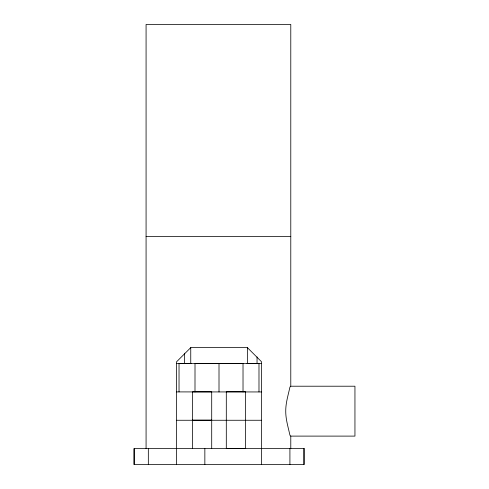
<?xml version="1.0" encoding="UTF-8"?>
<svg xmlns="http://www.w3.org/2000/svg" width="489" height="489" viewBox="0 0 489 489"><rect width="100%" height="100%" fill="white"/><g stroke="black" fill="none" stroke-linecap="round" stroke-linejoin="round"><path stroke-width="0.73" d="M261.481 464.55L261.481 361.719L247.385 347.624L190.753 347.624L176.529 361.842L176.529 464.55M290.784 386.212L289.934 387.062C288.241 395.026 285.674 402.893 285.741 411.157C285.674 419.421 288.241 427.288 289.934 435.259L290.784 436.109L354.947 436.109L354.947 386.212L290.784 386.212L290.784 24.45L146.077 24.45L146.077 448.584M146.077 236.517L290.784 236.517M176.529 363.461L190.942 363.461M247.073 363.504L261.481 363.504M191.242 363.633L184.445 363.633L184.445 353.199M243.357 363.633L195.013 363.633L194.995 391.909M247.159 363.633L257.043 363.633L257.043 356.927M176.529 391.909L261.481 391.946M192.25 420.143L211.706 420.143M176.529 420.265L261.481 420.265M245.765 448.627L226.303 448.627L226.303 391.744L245.515 391.744L245.515 448.584M303.956 448.584L303.956 464.55M290.784 436.109L290.784 448.584M289.916 448.584L289.916 464.55M258.987 391.909L258.987 363.59L179.029 363.59L179.029 391.909M247.385 347.624L247.385 363.59M243.021 363.59L243.021 391.909M219.005 363.461L219.005 391.946M211.706 448.584L211.706 391.823L192.501 391.823L192.501 448.584M204.848 448.584L204.848 464.55M190.753 347.624L190.753 363.59M148.332 448.584L148.332 464.55M134.175 448.584L134.175 464.55M304.072 448.584L134.053 448.584L134.053 464.55L304.072 464.55L304.072 448.584"/></g></svg>
